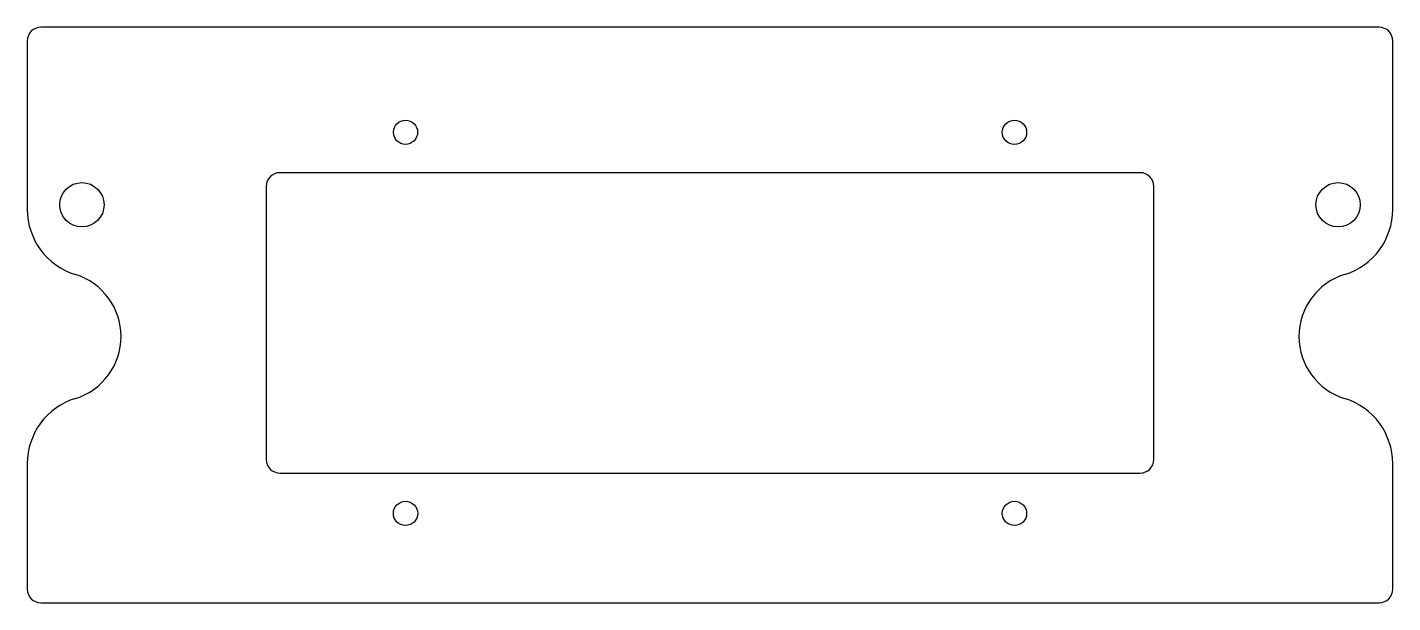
# Model space of a CAD drawing. Extents: x -100 to 100, y -42 to 42.
import ezdxf

# ---------------------------------------------------------------- set-up
doc = ezdxf.new("R2010")
doc.units = 0
doc.layers.get('0').update_dxf_attribs({"linetype": 'CONTINUOUS'})

msp = doc.modelspace()

# ---------------------------------------------------------------- linework, layer by layer
at = {"color": 7, "linetype": 'CONTINUOUS'}
for p, q in [((98, 42.15), (-98, 42.15)), ((-100, 40.15), (-100, 15.48)), ((100, 15.48), (100, 40.15)), ((63, 20.85), (-63, 20.85)), ((-65, 18.85), (-65, -21.15)), ((65, -21.15), (65, 18.85)), ((-100, -21.78), (-100, -40.15)), ((100, -40.15), (100, -21.78)), ((-63, -23.15), (63, -23.15)), ((-98, -42.15), (98, -42.15))]:
    msp.add_line(p, q, dxfattribs=at)
for centre, radius in [((-44.6, 26.77), 1.77), ((44.6, 26.77), 1.78), ((-92, 16.15), 3.25), ((92, 16.15), 3.25), ((-44.6, -29.07), 1.78), ((44.6, -29.07), 1.78)]:
    msp.add_circle(centre, radius, dxfattribs=at)
for centre, radius, start, end in [((-98, 40.15), 2, 90, 180), ((98, 40.15), 2, 0, 90), ((-63, 18.85), 2, 90, 180), ((63, 18.85), 2, 0, 90), ((-90, 15.48), 10, 180, 252.8066), ((90, 15.48), 10, 287.1934, 0), ((-95.76, -3.15), 9.5, 287.1934, 72.8066), ((95.76, -3.15), 9.5, 107.1934, 252.8066), ((-90, -21.78), 10, 107.1934, 180), ((90, -21.78), 10, 0, 72.8066), ((-63, -21.15), 2, 180, 270), ((63, -21.15), 2, 270, 0), ((-98, -40.15), 2, 180, 270), ((98, -40.15), 2, 270, 0)]:
    msp.add_arc(centre, radius, start, end, dxfattribs=at)

doc.saveas('drawing.dxf')
